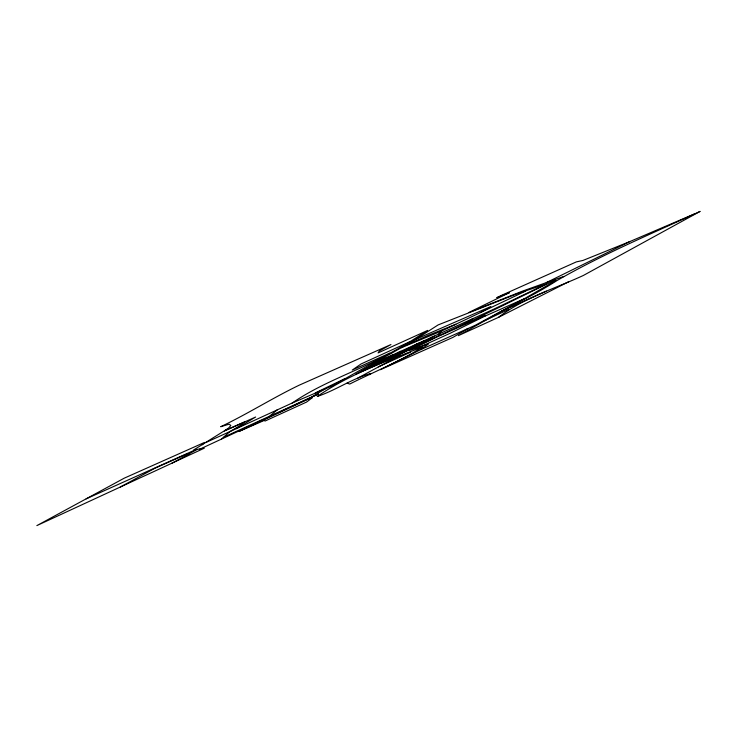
<?xml version="1.0" encoding="UTF-8"?>
<svg xmlns="http://www.w3.org/2000/svg" width="737" height="737" viewBox="0 0 737 737"><rect width="100%" height="100%" fill="white"/><g stroke="black" fill="none" stroke-linecap="round" stroke-linejoin="round"><path stroke-width="1.11" d="M419.39 347.247L450.058 333.327L484.854 316.182L485.241 315.464L436.626 337.15L409.431 350.536L428.427 344.022L420.753 349.614L380.412 369.698L453.006 337.362L468.041 328.49M311.244 397.225L325.376 388.694M525.628 291.097L441.62 331.005L438.745 334.064L372.618 364.014L413.733 340.614L438.137 324.916L517.779 293.51L546.614 283.8L493.302 309.402L438.745 334.064L439.925 335.271L463.499 324.169L472.703 318.762M202.316 444.724L204.481 442.44L124.231 478.175L36.85 525.61L136.492 479.547A54.805 1.723 -24.9 0 1 149.749 473.467L204.278 448.197L193.656 449.975L223.182 431.55L255.638 417.022L236.393 428.63L205.761 442.559M369.624 374.645L370.997 373.419C352.222 378.486 335.832 390.324 317.325 396.451C349.467 374.129 386.768 361.158 422.725 346.823C399.896 361.609 374.018 371.724 349.725 384.051L347.044 383.166M221.404 439.123L229.741 431.725L239.829 425.691L244.583 421.923L224.297 430.823L228.599 428.04L230.819 425.489L229.17 424.153L220.704 426.723C247.494 413.991 272.699 397.916 299.333 385.119L390.951 344.548L379.315 351.005L378.099 352.912L427.7 330.397L406.419 343.958L333.087 385.525L292.23 403.01L236.393 428.63M270.111 415.751L277.425 409.735M498.498 317.352C523.5 297.914 554.841 288.655 583.363 275.463L700.15 211.39C651.978 233.518 602.848 254.182 556.859 280.631C539.364 291.824 520.7 301.276 502.284 310.885L458.331 335.657L498.498 317.352L569.139 281.497M292.23 403.01C319.49 384.161 351.282 373.281 380.633 358.219M196.807 449.616L171.73 463.343M377.749 361.756L364.511 369.688L420.799 344.197M369.827 367.45L374.332 364.76M380.191 361.25L384.686 358.55M377.832 363.829L382.337 361.13M388.187 357.62L392.692 354.93M380.006 362.678L383.028 360.863M393.245 354.737L374.737 363.562M385.829 360.209L390.334 357.509M395.741 354.267L400.688 351.3M393.834 356.588L398.33 353.889M401.831 352.959L406.336 350.259M416.691 344.059L411.734 347.026L372.185 364.87L376.69 362.171L355.612 374.258L393.088 357.537L439.805 335.151M405.608 351.079L408.62 349.274M418.846 343.147L415.834 344.953L422.577 341.894M409.836 349.338L414.332 346.639M420.191 343.129L424.696 340.43M422.338 343.018L417.833 345.717L361.83 371.079L366.335 368.38L423.296 342.631M432.693 336.809L428.188 339.508L412.186 346.758M421.168 344.022L434.342 336.127M395.004 357.288L393.991 357.841L399.979 355.289L357.804 378.081M480.349 312.645L490.833 306.528L416.396 338.992M420.753 349.614L475.264 325.275L524.182 298.817L556.14 280.364L551.93 281.617L464.614 324.206M120.315 487.019L154.89 468.253L186.654 454.103L189.354 453.799M86.128 498.848L195.434 449.773M315.353 392.885L344.492 378.846M629.582 241.681L583.004 260.428L576.334 261.902L501.897 295.178L496.775 297.702L509.562 292.589L469.045 312.368L522.266 291.207L546.301 282.612L629.582 241.681L694.226 214.016M418.146 345.404L421.748 343.682M224.251 436.894L318.439 393.982L199.524 449.303M484.273 320.742L508.908 309.328M410.362 341.489L361.176 363.912L352.268 370.038L389.799 353.097M410.564 352.203L378.33 366.851M501.906 311.134L546.375 291.143M405.221 345.515L428.704 335.142L455.871 324.271M484.854 316.182L524.182 298.817M401.287 347.744L441.62 331.005M546.301 282.612L563.722 276.486M422.283 341.59L423.37 342.705M311.935 397.998L306.592 402.061L264.942 421.085L264.574 420.274L239.009 431.431L311.226 397.768L311.935 397.998"/></g></svg>
